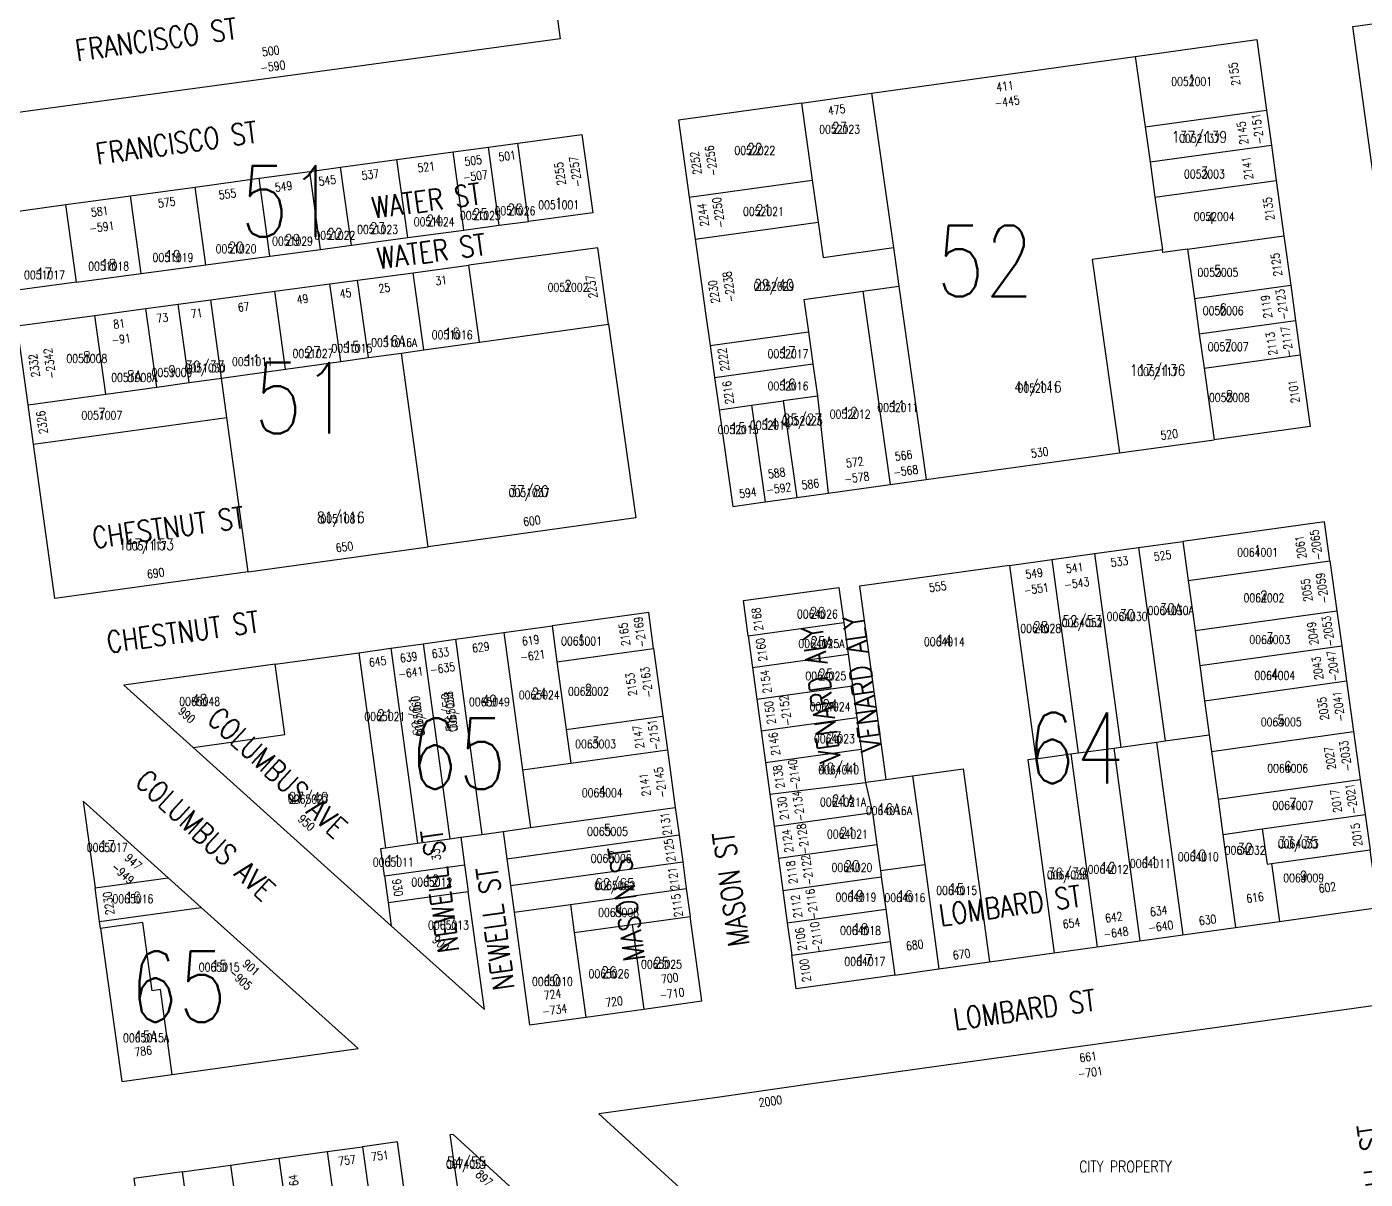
# Model space of a CAD drawing. Header units: feet. Extents: x 6006313 to 6012512, y 2119126 to 2122695.
# Drawn here: x 6008490 to 6009433, y 2120343 to 2121155 of the extents above; entities that cross this region are included whole.
import ezdxf
from ezdxf.enums import TextEntityAlignment as Align

# ---------------------------------------------------------------- set-up
doc = ezdxf.new("R2010")
doc.units = ezdxf.units.FT
doc.header["$LTSCALE"] = 100
doc.header["$MEASUREMENT"] = 0
for name, color, linetype in [('ADDRESS', 1, 'CONTINUOUS'), ('BLKLOT', 2, 'CONTINUOUS'), ('BLOCK_NUMBERS', 3, 'CONTINUOUS'), ('LOT_LINES', 4, 'CONTINUOUS'), ('LOT_NUMBERS', 7, 'CONTINUOUS'), ('ROW', 6, 'CONTINUOUS'), ('ST_NAME_IN_BLK', 7, 'CONTINUOUS'), ('ST_NAME_IN_ST', 6, 'CONTINUOUS')]:
    doc.layers.add(name, color=color, linetype=linetype)
doc.styles.add('ADDTXT', font='ROMANS.shx', dxfattribs={"width": 0.8, "height": 6})
doc.styles.add('BLKLOT', font='ROMANS.shx', dxfattribs={"width": 0.8, "height": 6})
doc.styles.add('BLOCK_NO', font='ROMANS.SHX', dxfattribs={"width": 0.8, "height": 50})
doc.styles.add('LOT_NO', font='ROMANS.shx', dxfattribs={"width": 0.8, "height": 8})
doc.styles.add('SI', font='ROMANS.shx', dxfattribs={"width": 0.8, "height": 15})

msp = doc.modelspace()

# ---------------------------------------------------------------- linework, layer by layer
at = {"layer": 'LOT_LINES'}
for points in [[(6009270.9, 2121133.55), (6009277.87, 2121084.07)], [(6009085.19, 2121107.66), (6009100.5, 2120998.97)], [(6009035.67, 2121100.76), (6009043.3, 2121046.59)], [(6009277.87, 2121084.07), (6009363.5, 2121095.91)], [(6009277.87, 2121084.07), (6009281.35, 2121059.31)], [(6008797.96, 2121011.34), (6008790.35, 2121066.42)], [(6008822.82, 2121014.68), (6008815.2, 2121069.8)], [(6008843.55, 2121017.47), (6008835.93, 2121072.62)], [(6009281.35, 2121059.31), (6009366.91, 2121071.14)], [(6008758.31, 2121006.02), (6008750.72, 2121061.02)], [(6009281.35, 2121059.31), (6009284.84, 2121034.55)], [(6008661.18, 2120992.98), (6008653.61, 2121047.8)], [(6008696.86, 2120997.77), (6008689.28, 2121052.65)], [(6008718.67, 2121000.7), (6008711.08, 2121055.62)], [(6008616.09, 2120986.92), (6008608.53, 2121041.66)], [(6008956.63, 2121034.6), (6009043.3, 2121046.59)], [(6009043.3, 2121046.59), (6009047.49, 2121016.88)], [(6009284.84, 2121034.55), (6009370.32, 2121046.37)], [(6008524.9, 2120974.68), (6008517.37, 2121029.25)], [(6008570.5, 2120980.8), (6008562.95, 2121035.45)], [(6009284.84, 2121034.55), (6009290.07, 2120997.42)], [(6008960.81, 2121004.89), (6009047.49, 2121016.88)], [(6009047.49, 2121016.88), (6009050.97, 2120992.12)], [(6009307.68, 2120997.84), (6009375.7, 2121007.24)], [(6009050.97, 2120992.12), (6009100.5, 2120998.97)], [(6009100.5, 2120998.97), (6009104.34, 2120971.74)], [(6009290.07, 2120997.42), (6009240.54, 2120990.57), (6009259.72, 2120854.42)], [(6009307.68, 2120997.84), (6009290.35, 2120995.44), (6009290.07, 2120997.42)], [(6009307.68, 2120997.84), (6009312.57, 2120963.18)], [(6008769.74, 2120926.91), (6008762.22, 2120981.32)], [(6008808.86, 2120932.35), (6008801.37, 2120986.58)], [(6008711.13, 2120918.77), (6008703.58, 2120973.45)], [(6008730.61, 2120921.48), (6008723.07, 2120976.07)], [(6009312.57, 2120963.18), (6009380.48, 2120972.57)], [(6008672.18, 2120913.36), (6008664.6, 2120968.21)], [(6009037.47, 2120962.5), (6009079.08, 2120968.25)], [(6009037.47, 2120962.5), (6009040.68, 2120939.72)], [(6009079.08, 2120968.25), (6009104.34, 2120971.74)], [(6009079.08, 2120968.25), (6009098.25, 2120832.09)], [(6009104.34, 2120971.74), (6009123.51, 2120835.58)], [(6009312.57, 2120963.18), (6009316.07, 2120938.27)], [(6008581.55, 2120900.77), (6008573.91, 2120956.04)], [(6008604.33, 2120903.93), (6008596.71, 2120959.1)], [(6008627.11, 2120907.1), (6008619.51, 2120962.16)], [(6008545.64, 2120895.78), (6008537.99, 2120951.21)], [(6008808.86, 2120932.35), (6008899.78, 2120944.98)], [(6009316.07, 2120938.27), (6009383.91, 2120947.65)], [(6008971.34, 2120930.13), (6009040.68, 2120939.72)], [(6009040.68, 2120939.72), (6009043.88, 2120917.03)], [(6009316.07, 2120938.27), (6009319.47, 2120914.16)], [(6008730.61, 2120921.48), (6008754.02, 2120924.73)], [(6008754.02, 2120924.73), (6008769.74, 2120926.91)], [(6008772.85, 2120788.31), (6008754.02, 2120924.73)], [(6008769.74, 2120926.91), (6008808.86, 2120932.35)], [(6008672.18, 2120913.36), (6008711.13, 2120918.77)], [(6008711.13, 2120918.77), (6008730.61, 2120921.48)], [(6008974.54, 2120907.44), (6009043.88, 2120917.03)], [(6009043.88, 2120917.03), (6009047.06, 2120894.42)], [(6009319.47, 2120914.16), (6009387.23, 2120923.53)], [(6008604.33, 2120903.93), (6008627.11, 2120907.1)], [(6008627.11, 2120907.1), (6008672.18, 2120913.36)], [(6008630.93, 2120879.39), (6008627.11, 2120907.1)], [(6009319.47, 2120914.16), (6009326.58, 2120863.66)], [(6008545.64, 2120895.78), (6008581.55, 2120900.77)], [(6008581.55, 2120900.77), (6008604.33, 2120903.93)], [(6008490.92, 2120888.18), (6008545.64, 2120895.78)], [(6008977.72, 2120884.83), (6009000.5, 2120887.98)], [(6009000.5, 2120887.98), (6009022.96, 2120891.08)], [(6009000.5, 2120887.98), (6009010.09, 2120819.9)], [(6009047.06, 2120894.42), (6009022.96, 2120891.08)], [(6009022.96, 2120891.08), (6009032.55, 2120823.01)], [(6009047.06, 2120894.42), (6009054.67, 2120826.06)], [(6008494.74, 2120860.47), (6008630.93, 2120879.39)], [(6008645.95, 2120770.68), (6008630.93, 2120879.39)], [(6009242.11, 2120783.46), (6009260.69, 2120647.22)], [(6009273.31, 2120787.77), (6009291.9, 2120651.53)], [(6009304.51, 2120792.08), (6009308.27, 2120764.51)], [(6009182.24, 2120775.18), (6009200.83, 2120638.94)], [(6009212.14, 2120779.31), (6009230.73, 2120643.07)], [(6009308.27, 2120764.51), (6009408.02, 2120778.42)], [(6009308.27, 2120764.51), (6009313.07, 2120729.34)], [(6009313.07, 2120729.34), (6009412.93, 2120743.26)], [(6008826.09, 2120727.88), (6008839.3, 2120631.09)], [(6008860.02, 2120732.59), (6008863.49, 2120707.13)], [(6008998.2, 2120725.55), (6009065.56, 2120734.87)], [(6009313.07, 2120729.34), (6009316.45, 2120704.57)], [(6008769.22, 2120719.98), (6008787.97, 2120582.59)], [(6008791.92, 2120723.13), (6008810.67, 2120585.73)], [(6009316.45, 2120704.57), (6009416.38, 2120718.5)], [(6008723.83, 2120713.67), (6008742.57, 2120576.3)], [(6008746.53, 2120716.82), (6008765.27, 2120579.44)], [(6008863.49, 2120707.13), (6008931.59, 2120716.56)], [(6009001.24, 2120703.26), (6009068.6, 2120712.57)], [(6008607.06, 2120646.96), (6008671.68, 2120655.94), (6008664.92, 2120705.48)], [(6008863.49, 2120707.13), (6008869.98, 2120659.57)], [(6009316.45, 2120704.57), (6009319.83, 2120679.8)], [(6009004.28, 2120680.97), (6009071.64, 2120690.28)], [(6009319.83, 2120679.8), (6009419.83, 2120693.74)], [(6009319.83, 2120679.8), (6009323.1, 2120655.85)], [(6008869.98, 2120659.57), (6008938.08, 2120669)], [(6009007.32, 2120658.67), (6009074.68, 2120667.99)], [(6008869.98, 2120659.57), (6008873.23, 2120635.79)], [(6009285.95, 2120650.71), (6009291.9, 2120651.53)], [(6009291.9, 2120651.53), (6009323.1, 2120655.85)], [(6009323.1, 2120655.85), (6009324.7, 2120644.13)], [(6009324.7, 2120644.13), (6009424.81, 2120658.08)], [(6008873.23, 2120635.79), (6008941.33, 2120645.22)], [(6009010.36, 2120636.38), (6009077.72, 2120645.69)], [(6009200.83, 2120638.94), (6009225.53, 2120642.35)], [(6009225.53, 2120642.35), (6009230.73, 2120643.07)], [(6009225.53, 2120642.35), (6009244.06, 2120506.51)], [(6009230.73, 2120643.07), (6009255.74, 2120646.53)], [(6009255.74, 2120646.53), (6009260.69, 2120647.22)], [(6009255.74, 2120646.53), (6009274.27, 2120510.72)], [(6009260.69, 2120647.22), (6009285.95, 2120650.71)], [(6009285.95, 2120650.71), (6009304.48, 2120514.93)], [(6009324.7, 2120644.13), (6009329.29, 2120610.44)], [(6008839.3, 2120631.09), (6008873.23, 2120635.79)], [(6009200.83, 2120638.94), (6009195.15, 2120638.15), (6009213.69, 2120502.27)], [(6008839.3, 2120631.09), (6008844.84, 2120590.46)], [(6009095.27, 2120624.34), (6009114.09, 2120626.95)], [(6009114.09, 2120626.95), (6009149.75, 2120631.88), (6009168.3, 2120495.95)], [(6009114.09, 2120626.95), (6009122.61, 2120564.53)], [(6009329.29, 2120610.44), (6009429.5, 2120624.41)], [(6009013.41, 2120614.09), (6009080.91, 2120622.36)], [(6009080.91, 2120622.36), (6009085.82, 2120601.13)], [(6008844.84, 2120590.46), (6008946.87, 2120604.6)], [(6009329.29, 2120610.44), (6009332.67, 2120585.67)], [(6009016.48, 2120591.54), (6009085.82, 2120601.13)], [(6009085.82, 2120601.13), (6009088.9, 2120578.59)], [(6009360.41, 2120589.54), (6009432.96, 2120599.65)], [(6008825.53, 2120587.79), (6008844.84, 2120590.46)], [(6008828.16, 2120568.47), (6008949.5, 2120585.28)], [(6009332.67, 2120585.67), (6009360.41, 2120589.54)], [(6009332.67, 2120585.67), (6009341.62, 2120520.1)], [(6009360.41, 2120589.54), (6009363.79, 2120564.76), (6009367, 2120565.21)], [(6008741.99, 2120556.53), (6008739.35, 2120575.85), (6008742.57, 2120576.3)], [(6008742.57, 2120576.3), (6008765.27, 2120579.44)], [(6008765.27, 2120579.44), (6008787.97, 2120582.59)], [(6008787.97, 2120582.59), (6008795.81, 2120583.67)], [(6009019.56, 2120569), (6009088.9, 2120578.59)], [(6009088.9, 2120578.59), (6009091.4, 2120560.21)], [(6008830.73, 2120549.64), (6008952.07, 2120566.45)], [(6009367, 2120565.21), (6009436.41, 2120574.89)], [(6008741.99, 2120556.53), (6008798.45, 2120564.35)], [(6009091.4, 2120560.21), (6009122.61, 2120564.53)], [(6009091.4, 2120560.21), (6009092.01, 2120555.8)], [(6009122.61, 2120564.53), (6009132.64, 2120490.98)], [(6009367, 2120565.21), (6009372.57, 2120524.42)], [(6008538.02, 2120547.96), (6008589.58, 2120555.1)], [(6008741.99, 2120556.53), (6008744.56, 2120537.7)], [(6008872.92, 2120536.3), (6008954.64, 2120547.62)], [(6009022.67, 2120546.21), (6009092.01, 2120555.8)], [(6009092.01, 2120555.8), (6009095.12, 2120533.01)], [(6008744.56, 2120537.7), (6008801.01, 2120545.53)], [(6008541.28, 2120524.36), (6008612.75, 2120534.26)], [(6008744.56, 2120537.7), (6008746.79, 2120521.34)], [(6008833.3, 2120530.82), (6008872.92, 2120536.3)], [(6008872.92, 2120536.3), (6008875.62, 2120516.49)], [(6009025.77, 2120523.43), (6009095.12, 2120533.01)], [(6009095.12, 2120533.01), (6009098.22, 2120510.22)], [(6008592.49, 2120416.69), (6008584.24, 2120476.44), (6008578.29, 2120475.62), (6008571.68, 2120523.53), (6008541.96, 2120519.41)], [(6008875.62, 2120516.49), (6008916.48, 2120522.15)], [(6008916.48, 2120522.15), (6008957.34, 2120527.81)], [(6008916.48, 2120522.15), (6008924.6, 2120462.7)], [(6008875.62, 2120516.49), (6008883.74, 2120457.04)], [(6009028.88, 2120500.64), (6009098.22, 2120510.22)], [(6009098.22, 2120510.22), (6009101.44, 2120486.63)], [(6008701.6, 2120362.27), (6008708.49, 2120313.25)], [(6008726.37, 2120365.7), (6008733.25, 2120316.68)], [(6008633.5, 2120352.84), (6008646.17, 2120262.66)], [(6008667.55, 2120357.56), (6008680.22, 2120267.37)], [(6008599.45, 2120348.12), (6008612.12, 2120257.94)]]:
    msp.add_lwpolyline(points, dxfattribs=at)
at = {"layer": 'ROW'}
for points in [[(6008828.51, 2121418.37), (6008865.77, 2121146.07), (6008463.03, 2121091.23), (6008424.71, 2121364.21)], [(6009451.84, 2120466.88), (6009043.14, 2120409.92), (6008974.83, 2120400.15), (6008893.03, 2120388.82), (6008988.37, 2120301.81), (6009068.02, 2120229.18), (6009158.08, 2120146.94), (6009490, 2120193.2)]]:
    msp.add_lwpolyline(points, close=True, dxfattribs=at)
for points in [[(6009701.71, 2120914.87), (6009461.85, 2120881.57), (6009424.25, 2121154.75), (6009833.96, 2121210.81), (6009852.95, 2121074.68)], [(6009270.9, 2121133.55), (6009356.67, 2121145.5), (6009363.5, 2121095.91)], [(6009085.19, 2121107.66), (6009270.9, 2121133.55)], [(6009035.67, 2121100.76), (6009085.19, 2121107.66)], [(6009035.67, 2121100.76), (6008949.01, 2121088.68), (6008956.63, 2121034.6)], [(6009363.5, 2121095.91), (6009366.91, 2121071.14)], [(6008835.93, 2121072.62), (6008880.94, 2121078.75), (6008888.72, 2121023.53), (6008843.55, 2121017.47)], [(6008750.72, 2121061.02), (6008790.35, 2121066.42)], [(6008790.35, 2121066.42), (6008815.2, 2121069.8)], [(6008815.2, 2121069.8), (6008835.93, 2121072.62)], [(6009366.91, 2121071.14), (6009370.32, 2121046.37)], [(6008711.08, 2121055.62), (6008750.72, 2121061.02)], [(6008608.53, 2121041.66), (6008653.61, 2121047.8)], [(6008653.61, 2121047.8), (6008689.28, 2121052.65)], [(6008689.28, 2121052.65), (6008711.08, 2121055.62)], [(6008562.95, 2121035.45), (6008608.53, 2121041.66)], [(6009370.32, 2121046.37), (6009375.7, 2121007.24)], [(6008524.9, 2120974.68), (6008479.81, 2120968.62), (6008472.29, 2121023.11), (6008517.37, 2121029.25)], [(6008517.37, 2121029.25), (6008562.95, 2121035.45)], [(6008956.63, 2121034.6), (6008960.81, 2121004.89)], [(6008758.31, 2121006.02), (6008797.96, 2121011.34)], [(6008797.96, 2121011.34), (6008822.82, 2121014.68)], [(6008822.82, 2121014.68), (6008843.55, 2121017.47)], [(6008696.86, 2120997.77), (6008718.67, 2121000.7)], [(6008718.67, 2121000.7), (6008758.31, 2121006.02)], [(6008960.81, 2121004.89), (6008964.3, 2120980.14)], [(6009375.7, 2121007.24), (6009380.48, 2120972.57)], [(6008616.09, 2120986.92), (6008661.18, 2120992.98)], [(6008661.18, 2120992.98), (6008696.86, 2120997.77)], [(6008899.78, 2120944.98), (6008892.2, 2120998.78), (6008801.37, 2120986.58)], [(6008570.5, 2120980.8), (6008616.09, 2120986.92)], [(6008723.07, 2120976.07), (6008762.22, 2120981.32)], [(6008762.22, 2120981.32), (6008801.37, 2120986.58)], [(6008524.9, 2120974.68), (6008570.5, 2120980.8)], [(6008664.6, 2120968.21), (6008703.58, 2120973.45)], [(6008703.58, 2120973.45), (6008723.07, 2120976.07)], [(6008964.3, 2120980.14), (6008968.13, 2120952.91)], [(6009380.48, 2120972.57), (6009383.91, 2120947.65)], [(6008619.51, 2120962.16), (6008664.6, 2120968.21)], [(6008537.99, 2120951.21), (6008573.91, 2120956.04)], [(6008573.91, 2120956.04), (6008596.71, 2120959.1)], [(6008596.71, 2120959.1), (6008619.51, 2120962.16)], [(6008490.92, 2120888.18), (6008483.23, 2120943.86), (6008537.99, 2120951.21)], [(6008899.78, 2120944.98), (6008918.99, 2120808.62), (6008772.85, 2120788.31)], [(6008968.13, 2120952.91), (6008971.34, 2120930.13)], [(6009383.91, 2120947.65), (6009387.23, 2120923.53)], [(6008971.34, 2120930.13), (6008974.54, 2120907.44)], [(6009387.23, 2120923.53), (6009394.18, 2120873.01), (6009326.58, 2120863.66)], [(6008974.54, 2120907.44), (6008977.72, 2120884.83)], [(6008494.74, 2120860.47), (6008490.92, 2120888.18)], [(6008977.72, 2120884.83), (6008987.31, 2120816.75), (6009010.09, 2120819.9)], [(6008645.95, 2120770.68), (6008509.75, 2120751.76), (6008494.74, 2120860.47)], [(6009259.72, 2120854.42), (6009326.58, 2120863.66)], [(6009123.51, 2120835.58), (6009259.72, 2120854.42)], [(6009054.67, 2120826.06), (6009098.25, 2120832.09)], [(6009098.25, 2120832.09), (6009123.51, 2120835.58)], [(6009010.09, 2120819.9), (6009032.55, 2120823.01)], [(6009032.55, 2120823.01), (6009054.67, 2120826.06)], [(6009408.02, 2120778.42), (6009404.19, 2120805.87), (6009304.51, 2120792.08)], [(6008645.95, 2120770.68), (6008772.85, 2120788.31)], [(6009212.14, 2120779.31), (6009242.11, 2120783.46)], [(6009242.11, 2120783.46), (6009273.31, 2120787.77)], [(6009273.31, 2120787.77), (6009304.51, 2120792.08)], [(6009182.24, 2120775.18), (6009076.68, 2120760.58), (6009095.27, 2120624.34)], [(6009182.24, 2120775.18), (6009212.14, 2120779.31)], [(6009408.02, 2120778.42), (6009412.93, 2120743.26)], [(6008998.2, 2120725.55), (6008994.82, 2120750.32), (6009062.18, 2120759.64), (6009065.56, 2120734.87)], [(6008931.59, 2120716.56), (6008928.11, 2120742.05), (6008860.02, 2120732.59)], [(6009412.93, 2120743.26), (6009416.38, 2120718.5)], [(6008791.92, 2120723.13), (6008826.09, 2120727.88)], [(6008826.09, 2120727.88), (6008860.02, 2120732.59)], [(6009065.56, 2120734.87), (6009068.6, 2120712.57)], [(6008746.53, 2120716.82), (6008769.22, 2120719.98)], [(6008769.22, 2120719.98), (6008791.92, 2120723.13)], [(6008998.2, 2120725.55), (6009001.24, 2120703.26)], [(6009416.38, 2120718.5), (6009419.83, 2120693.74)], [(6008664.92, 2120705.48), (6008723.83, 2120713.67)], [(6008723.83, 2120713.67), (6008746.53, 2120716.82)], [(6008931.59, 2120716.56), (6008938.08, 2120669)], [(6009068.6, 2120712.57), (6009071.64, 2120690.28)], [(6008664.92, 2120705.48), (6008558.42, 2120690.69), (6008607.06, 2120646.96)], [(6009001.24, 2120703.26), (6009004.28, 2120680.97)], [(6009071.64, 2120690.28), (6009074.68, 2120667.99)], [(6009419.83, 2120693.74), (6009424.81, 2120658.08)], [(6009004.28, 2120680.97), (6009007.32, 2120658.67)], [(6008938.08, 2120669), (6008941.33, 2120645.22)], [(6009074.68, 2120667.99), (6009077.72, 2120645.69)], [(6009007.32, 2120658.67), (6009010.36, 2120636.38)], [(6009424.81, 2120658.08), (6009429.5, 2120624.41)], [(6008607.06, 2120646.96), (6008746.79, 2120521.34)], [(6008941.33, 2120645.22), (6008946.87, 2120604.6)], [(6009077.72, 2120645.69), (6009080.91, 2120622.36)], [(6009010.36, 2120636.38), (6009013.41, 2120614.09)], [(6009080.91, 2120622.36), (6009082.89, 2120622.63), (6009095.27, 2120624.34)], [(6009429.5, 2120624.41), (6009432.96, 2120599.65)], [(6009013.41, 2120614.09), (6009016.48, 2120591.54)], [(6008589.58, 2120555.1), (6008529.58, 2120609.04), (6008538.02, 2120547.96)], [(6008946.87, 2120604.6), (6008949.5, 2120585.28)], [(6009432.96, 2120599.65), (6009436.41, 2120574.89)], [(6008795.81, 2120583.67), (6008810.67, 2120585.73)], [(6008810.67, 2120585.73), (6008825.53, 2120587.79)], [(6008825.53, 2120587.79), (6008828.16, 2120568.47)], [(6008949.5, 2120585.28), (6008952.07, 2120566.45)], [(6009016.48, 2120591.54), (6009019.56, 2120569)], [(6008795.81, 2120583.67), (6008798.45, 2120564.35)], [(6008828.16, 2120568.47), (6008830.73, 2120549.64)], [(6008952.07, 2120566.45), (6008954.64, 2120547.62)], [(6009019.56, 2120569), (6009022.67, 2120546.21)], [(6009372.57, 2120524.42), (6009442.1, 2120534.11), (6009436.41, 2120574.89)], [(6008798.45, 2120564.35), (6008801.01, 2120545.53)], [(6008541.28, 2120524.36), (6008538.02, 2120547.96)], [(6008589.58, 2120555.1), (6008612.75, 2120534.26)], [(6008830.73, 2120549.64), (6008833.3, 2120530.82)], [(6008954.64, 2120547.62), (6008957.34, 2120527.81)], [(6008746.79, 2120521.34), (6008812.36, 2120462.39), (6008801.01, 2120545.53)], [(6009022.67, 2120546.21), (6009025.77, 2120523.43)], [(6008592.49, 2120416.69), (6008723.36, 2120434.82), (6008612.75, 2120534.26)], [(6008833.3, 2120530.82), (6008844.11, 2120451.55), (6008883.74, 2120457.04)], [(6008541.96, 2120519.41), (6008541.28, 2120524.36)], [(6008541.96, 2120519.41), (6008556.83, 2120411.75), (6008592.49, 2120416.69)], [(6008924.6, 2120462.7), (6008965.46, 2120468.36), (6008957.34, 2120527.81)], [(6009025.77, 2120523.43), (6009028.88, 2120500.64)], [(6009304.48, 2120514.93), (6009341.62, 2120520.1)], [(6009341.62, 2120520.1), (6009372.57, 2120524.42)], [(6009244.06, 2120506.51), (6009274.27, 2120510.72)], [(6009274.27, 2120510.72), (6009304.48, 2120514.93)], [(6009101.44, 2120486.63), (6009032.11, 2120476.97), (6009028.88, 2120500.64)], [(6009168.3, 2120495.95), (6009213.69, 2120502.27)], [(6009213.69, 2120502.27), (6009244.06, 2120506.51)], [(6009101.44, 2120486.63), (6009132.64, 2120490.98)], [(6009132.64, 2120490.98), (6009168.3, 2120495.95)], [(6008883.74, 2120457.04), (6008924.6, 2120462.7)], [(6008758.01, 2120320.11), (6008751.13, 2120369.13), (6008726.37, 2120365.7)], [(6008795.27, 2120324.49), (6008788.28, 2120374.28), (6008790.02, 2120374.52), (6008838.37, 2120330.4)], [(6008667.55, 2120357.56), (6008701.6, 2120362.27)], [(6008701.6, 2120362.27), (6008726.37, 2120365.7)], [(6008599.45, 2120348.12), (6008633.5, 2120352.84)], [(6008633.5, 2120352.84), (6008667.55, 2120357.56)], [(6008599.45, 2120348.12), (6008565.4, 2120343.41), (6008580.12, 2120238.6)]]:
    msp.add_lwpolyline(points, dxfattribs=at)

# ---------------------------------------------------------------- texts
at = {"layer": 'ADDRESS', "style": 'ADDTXT', "width": 0.8}
for s, rotation, p in [('500', 7.75415, (6008662.24, 2121134.5)), ('-590', 7.75415, (6008663.72, 2121123.6)), ('2155', 97.83658, (6009343.8, 2121121.67)), ('411', 7.93537, (6009179.56, 2121109.71)), ('-445', 7.93537, (6009181.08, 2121098.82)), ('475', 7.93537, (6009060.96, 2121093.18)), ('2145', 97.83658, (6009349.52, 2121080.13)), ('-2151', 97.83658, (6009360.23, 2121082.97)), ('501', 7.75415, (6008828.81, 2121060.55)), ('2252', 98.01709, (6008964.3, 2121058.99)), ('-2256', 98.01709, (6008975.19, 2121060.52)), ('521', 7.75415, (6008771.83, 2121052.79)), ('505', 7.75415, (6008804.86, 2121057.29)), ('2255', 98.01709, (6008868.64, 2121051.37)), ('-2257', 98.01709, (6008879.53, 2121052.91)), ('2141', 97.83658, (6009352.93, 2121055.37)), ('545', 7.75415, (6008702.12, 2121043.3)), ('537', 7.75415, (6008732.39, 2121047.42)), ('-507', 7.75415, (6008806.34, 2121046.39)), ('555', 7.75415, (6008631.73, 2121033.72)), ('549', 7.75415, (6008671.26, 2121039.1)), ('575', 7.75415, (6008588.93, 2121027.89)), ('2244', 98.01709, (6008969.45, 2121022.45)), ('-2250', 98.01709, (6008980.34, 2121023.99)), ('2135', 97.83658, (6009367.98, 2121026.71)), ('581', 7.75415, (6008541.71, 2121021.46)), ('-591', 7.75415, (6008543.19, 2121010.56)), ('2125', 97.83658, (6009373.39, 2120987.4)), ('-2238', 98.01709, (6008987.67, 2120971.81)), ('25', 7.64819, (6008742.3, 2120967.55)), ('31', 7.64819, (6008782.34, 2120972.92)), ('2237', 98.01709, (6008890.93, 2120971.96)), ('2230', 98.01709, (6008977.07, 2120968.29)), ('49', 7.64819, (6008684.6, 2120959.8)), ('45', 7.64819, (6008714.88, 2120963.87)), ('2119', 97.83658, (6009366.36, 2120957.82)), ('-2123', 97.83658, (6009377.25, 2120959.32)), ('71', 7.64819, (6008610.04, 2120949.79)), ('67', 7.64819, (6008643.12, 2120954.23)), ('81', 7.64819, (6008555.43, 2120942.45)), ('73', 7.64819, (6008585.86, 2120946.54)), ('-91', 7.64819, (6008556.9, 2120931.55)), ('2113', 97.83658, (6009369.95, 2120931.71)), ('-2117', 97.83658, (6009380.85, 2120933.21)), ('-2342', 97.64819, (6008509.04, 2120917.77)), ('2222', 98.01709, (6008983.8, 2120920.52)), ('2332', 97.64819, (6008498.14, 2120916.31)), ('2216', 98.01709, (6008987.07, 2120897.28)), ('2101', 97.83658, (6009385.69, 2120898.04)), ('2326', 97.86212, (6008503.66, 2120876.28)), ('520', 7.87214, (6009295.3, 2120864.38)), ('572', 7.87214, (6009073.69, 2120844.85)), ('566', 7.87214, (6009108.09, 2120849.6)), ('530', 7.87214, (6009204.02, 2120851.76)), ('588', 7.87214, (6009018.69, 2120837.24)), ('-578', 7.87214, (6009075.19, 2120833.95)), ('-568', 7.87214, (6009109.6, 2120838.71)), ('-592', 7.87214, (6009020.2, 2120826.35)), ('586', 7.87214, (6009042.44, 2120829.42)), ('594', 7.87214, (6008998.41, 2120823.33)), ('600', 7.90889, (6008846.21, 2120803.55)), ('2061', 97.94047, (6009390.47, 2120788.42)), ('-2065', 97.94047, (6009401.37, 2120789.94)), ('650', 7.90889, (6008714.18, 2120785.21)), ('525', 7.87214, (6009290.61, 2120779.06)), ('541', 7.87214, (6009228.63, 2120770.49)), ('533', 7.87214, (6009260.19, 2120774.85)), ('690', 7.90889, (6008581.15, 2120766.73)), ('549', 7.87214, (6009200.09, 2120766.54)), ('-543', 7.87214, (6009230.14, 2120759.59)), ('2055', 97.94047, (6009394.7, 2120758.12)), ('-2059', 97.94047, (6009405.59, 2120759.64)), ('555', 7.87214, (6009132.2, 2120757.15)), ('-551', 7.87214, (6009201.6, 2120755.64)), ('-2169', 97.76915, (6008924.91, 2120728.56)), ('2168', 97.76915, (6009007.66, 2120737.6)), ('-2053', 97.94047, (6009409.84, 2120729.16)), ('2165', 97.76915, (6008914.01, 2120727.07)), ('2049', 97.94047, (6009398.95, 2120727.64)), ('633', 7.90889, (6008781.76, 2120710.61)), ('629', 7.90889, (6008810.22, 2120714.57)), ('619', 7.90889, (6008845.35, 2120719.45)), ('2160', 97.76915, (6009010.58, 2120716.16)), ('645', 7.90889, (6008737.55, 2120704.47)), ('639', 7.90889, (6008759.39, 2120707.5)), ('-621', 7.90889, (6008846.87, 2120708.55)), ('2043', 97.94047, (6009402.37, 2120703.12)), ('-2047', 97.94047, (6009413.26, 2120704.64)), ('-641', 7.90889, (6008760.9, 2120696.61)), ('-635', 7.90889, (6008783.27, 2120699.72)), ('2153', 97.76915, (6008918.84, 2120691.68)), ('-2163', 97.76915, (6008929.74, 2120693.17)), ('2154', 97.76915, (6009013.66, 2120693.63)), ('-2152', 97.76915, (6009027.53, 2120673.3)), ('2035', 97.94047, (6009406.33, 2120674.72)), ('-2041', 97.94047, (6009417.23, 2120676.24)), ('990', 318.04216, (6008600.62, 2120667.54)), ('2150', 97.76915, (6009016.63, 2120671.81)), ('2147', 97.76915, (6008923.87, 2120654.76)), ('-2151', 97.76915, (6008934.77, 2120656.25)), ('2146', 97.76915, (6009019.63, 2120649.82)), ('-2033', 97.94047, (6009422.1, 2120641.32)), ('2027', 97.94047, (6009411.2, 2120639.8)), ('-2145', 97.76915, (6008939.35, 2120622.67)), ('2138', 97.76915, (6009022.78, 2120626.72)), ('-2140', 97.76915, (6009033.68, 2120628.21)), ('2141', 97.76915, (6008928.46, 2120621.19)), ('-2134', 97.76915, (6009036.72, 2120605.97)), ('2017', 97.94047, (6009415.42, 2120609.59)), ('-2021', 97.94047, (6009426.31, 2120611.11)), ('2130', 97.76915, (6009025.82, 2120604.49)), ('950', 318.04216, (6008685.01, 2120591.67)), ('2131', 97.76915, (6008943.33, 2120593.54)), ('2124', 97.76915, (6009028.97, 2120581.4)), ('-2128', 97.76915, (6009039.87, 2120582.89)), ('2015', 97.94047, (6009429.83, 2120585.84)), ('2125', 97.76915, (6008945.87, 2120574.89)), ('947', 318.04216, (6008562.99, 2120564.22)), ('33', 97.76915, (6008781.26, 2120571.95)), ('2118', 97.76915, (6009031.97, 2120559.41)), ('-2122', 97.76915, (6009042.87, 2120560.9)), ('-949', 318.04216, (6008555.63, 2120556.04)), ('2121', 97.76915, (6008948.6, 2120554.89)), ('930', 277.76915, (6008748.23, 2120547.79)), ('602', 7.93404, (6009406.67, 2120545.32)), ('2230', 97.86212, (6008550.56, 2120537.56)), ('2115', 97.76915, (6008951.17, 2120536.07)), ('2112', 97.76915, (6009035.24, 2120535.44)), ('-2116', 97.76915, (6009046.14, 2120536.92)), ('616', 7.93404, (6009355.71, 2120538.22)), ('642', 7.93404, (6009256.25, 2120524.36)), ('634', 7.93404, (6009287.83, 2120528.76)), ('630', 7.93404, (6009322.3, 2120522.46)), ('2106', 97.76915, (6009038.4, 2120512.27)), ('-2110', 97.76915, (6009049.3, 2120513.75)), ('654', 7.93404, (6009226.38, 2120520.2)), ('-648', 7.93404, (6009257.77, 2120513.46)), ('-640', 7.93404, (6009289.35, 2120517.87)), ('900', 318.04216, (6008779.67, 2120506.57)), ('680', 7.93404, (6009115.97, 2120504.81)), ('670', 7.93404, (6009148.99, 2120498.3)), ('901', 318.04216, (6008645.92, 2120489.65)), ('2100', 97.76915, (6009041.4, 2120490.28)), ('-905', 318.04216, (6008638.57, 2120481.47)), ('700', 7.88642, (6008943.38, 2120481.45)), ('724', 7.88642, (6008860.74, 2120470.01)), ('-710', 7.88642, (6008944.89, 2120470.56)), ('-734', 7.88642, (6008862.25, 2120459.11)), ('720', 7.88642, (6008904.16, 2120464.92)), ('786', 7.88642, (6008572.33, 2120430.06)), ('661', 7.88642, (6009238.13, 2120425.99)), ('-701', 7.88642, (6009239.65, 2120415.09)), ('2000', 7.88642, (6009014.3, 2120394.79)), ('757', 7.88642, (6008716.01, 2120353.16)), ('751', 7.88642, (6008739.22, 2120356.38)), ('2164', 97.88642, (6008681.35, 2120338.44)), ('897', 317.6155, (6008810.15, 2120341.26))]:
    msp.add_text(s, height=6, rotation=rotation, dxfattribs=at).set_placement(p, align=Align.CENTER)
at = {"layer": 'BLKLOT', "style": 'BLKLOT', "width": 0.8}
for s, p in [('0052001', (6009310.68, 2121113)), ('0052023', (6009062.63, 2121079.28)), ('0052137', (6009316.19, 2121072.96)), ('0052022', (6009002.92, 2121064.44)), ('0052003', (6009319.65, 2121047.77)), ('0051001', (6008864.69, 2121026.08)), ('0051024', (6008776.99, 2121014.14)), ('0051025', (6008809.51, 2121018.56)), ('0051026', (6008833.9, 2121021.89)), ('0052021', (6009008.97, 2121021.44)), ('0052004', (6009326.55, 2121017.82)), ('0051022', (6008707.02, 2121004.61)), ('0051023', (6008737.11, 2121008.71)), ('0051020', (6008637.4, 2120995.13)), ('0051029', (6008677.17, 2121000.54)), ('0051019', (6008592.95, 2120989.08)), ('0051017', (6008502.39, 2120976.74)), ('0051018', (6008547.61, 2120982.9)), ('0052005', (6009329.18, 2120978.55)), ('0051002', (6008871.29, 2120968.02)), ('0052029', (6009016.4, 2120968.71)), ('0052006', (6009332.9, 2120951.52)), ('0051016A', (6008748.83, 2120929.08)), ('0051016', (6008789.62, 2120934.55)), ('0051027', (6008691.57, 2120921.39)), ('0051015', (6008718.97, 2120925.07)), ('0052017', (6009026.27, 2120921.23)), ('0052007', (6009336.4, 2120926.14)), ('0051008', (6008532.25, 2120917.86)), ('0051030', (6008615.56, 2120911.18)), ('0051011', (6008648.92, 2120915.66)), ('0051008A', (6008565.66, 2120904.48)), ('0051009', (6008592.27, 2120908.05)), ('0052117', (6009286.68, 2120908.62)), ('0052016', (6009026.29, 2120898.52)), ('0052041', (6009202.36, 2120896.96)), ('0052011', (6009103.58, 2120883.3)), ('0052008', (6009337.25, 2120890.39)), ('0051007', (6008542.81, 2120877.87)), ('0052025', (6009036.37, 2120874.01)), ('0052012', (6009070.06, 2120878.67)), ('0052015', (6008991.09, 2120867.75)), ('0052014', (6009013.82, 2120870.89)), ('0051037', (6008843.78, 2120823.41)), ('0051081', (6008711.22, 2120804.99)), ('0051117', (6008574.13, 2120785.95)), ('0064001', (6009357.13, 2120781.37)), ('0064002', (6009361.6, 2120749.27)), ('0064030A', (6009295.9, 2120740.42)), ('0064026', (6009046.98, 2120737.84)), ('0064052', (6009233.47, 2120731.79)), ('0064030', (6009265.17, 2120736.17)), ('0064028', (6009204.35, 2120727.76)), ('0065001', (6008880.82, 2120718.83)), ('0064025A', (6009049.82, 2120717.02)), ('0064014', (6009136.42, 2120718.37)), ('0064003', (6009365.71, 2120719.84)), ('0064025', (6009052.92, 2120694.31)), ('0064004', (6009369.23, 2120694.59)), ('0065002', (6008885.65, 2120683.42)), ('0065048', (6008611.76, 2120676.36)), ('0065049', (6008815.91, 2120675.98)), ('0065024', (6008851, 2120680.86)), ('0065021', (6008742.2, 2120665.74)), ('0064024', (6009055.89, 2120672.6)), ('0064005', (6009373.8, 2120661.86)), ('0065003', (6008890.71, 2120646.36)), ('0064023', (6009058.97, 2120650)), ('0064040', (6009061.95, 2120628.18)), ('0064006', (6009378.34, 2120629.25)), ('0065004', (6008895.4, 2120611.96)), ('0065027', (6008688.37, 2120607.48)), ('0064021A', (6009065.05, 2120605.46)), ('0064016A', (6009097.36, 2120599.4)), ('0064007', (6009381.99, 2120603.11)), ('0065005', (6008899.11, 2120584.79)), ('0064021', (6009068.13, 2120582.87)), ('0065017', (6008546.63, 2120573.49)), ('0064032', (6009348.35, 2120571.52)), ('0064033', (6009385.76, 2120576.07)), ('0065011', (6008748.15, 2120563.15)), ('0065006', (6008901.7, 2120565.76)), ('0064011', (6009281.55, 2120562.21)), ('0064010', (6009315.33, 2120566.92)), ('0064020', (6009071.33, 2120559.38)), ('0064036', (6009223.08, 2120554.07)), ('0064012', (6009251.79, 2120558.07)), ('0064009', (6009389.6, 2120552.03)), ('0065012', (6008775.29, 2120549.11)), ('0065062', (6008904.3, 2120546.72)), ('0064015', (6009145.08, 2120543.2)), ('0065016', (6008564.73, 2120537.3)), ('0064019', (6009074.19, 2120538.44)), ('0064016', (6009108.65, 2120538.12)), ('0065008', (6008906.9, 2120527.68)), ('0065013', (6008787.05, 2120518.75)), ('0064018', (6009077.39, 2120514.96)), ('0065015', (6008625.53, 2120489.16)), ('0065025', (6008937.11, 2120491.2)), ('0064017', (6009080.37, 2120493.13)), ('0065010', (6008860.27, 2120479.03)), ('0065026', (6008900.14, 2120484.55)), ('0065015A', (6008574, 2120439.37)), ('0074054', (6008799.68, 2120350.48))]:
    msp.add_text(s, height=6, dxfattribs=at).set_placement(p, align=Align.CENTER)
for s, p in [('0065060', (6008768.45, 2120669.39)), ('0065058', (6008791.65, 2120672.61))]:
    msp.add_text(s, height=6, rotation=97.90889, dxfattribs=at).set_placement(p, align=Align.CENTER)
at = {"layer": 'BLOCK_NUMBERS', "style": 'BLOCK_NO', "width": 0.8}
for s, p in [('51', (6008674.58, 2121006.59)), ('52', (6009164.96, 2120964.49)), ('51', (6008684.23, 2120868.05)), ('64', (6009228.79, 2120621.55)), ('65', (6008793.92, 2120617.57)), ('65', (6008596.74, 2120453.56))]:
    msp.add_text(s, height=50, dxfattribs=at).set_placement(p, align=Align.CENTER)
at = {"layer": 'LOT_NUMBERS', "style": 'LOT_NO', "width": 0.8}
for s, p in [('1', (6009310.68, 2121113)), ('23', (6009062.63, 2121079.28)), ('137/139', (6009316.19, 2121072.96)), ('22', (6009002.92, 2121064.44)), ('3', (6009319.65, 2121047.77)), ('26', (6008833.9, 2121021.89)), ('1', (6008864.69, 2121026.08)), ('21', (6009008.97, 2121021.44)), ('24', (6008776.99, 2121014.14)), ('25', (6008809.51, 2121018.56)), ('4', (6009324.06, 2121015.73)), ('22', (6008707.02, 2121004.61)), ('23', (6008737.11, 2121008.71)), ('20', (6008637.4, 2120995.13)), ('29', (6008677.17, 2121000.54)), ('18', (6008547.61, 2120982.9)), ('19', (6008592.95, 2120989.08)), ('17', (6008502.39, 2120976.74)), ('5', (6009329.18, 2120978.55)), ('2', (6008871.29, 2120968.02)), ('29/40', (6009016.4, 2120968.71)), ('6', (6009332.9, 2120951.52)), ('16A', (6008748.83, 2120929.08)), ('16', (6008789.62, 2120934.55)), ('8', (6008532.25, 2120917.86)), ('27', (6008691.57, 2120921.39)), ('15', (6008718.97, 2120925.07)), ('17', (6009026.27, 2120921.23)), ('7', (6009336.4, 2120926.14)), ('9', (6008592.27, 2120908.05)), ('30/33', (6008615.56, 2120911.18)), ('11', (6008648.92, 2120915.66)), ('117/136', (6009286.68, 2120908.62)), ('8A', (6008565.66, 2120904.48)), ('16', (6009026.29, 2120898.52)), ('41/116', (6009202.36, 2120896.96)), ('8', (6009337.25, 2120890.39)), ('11', (6009103.58, 2120883.3)), ('7', (6008542.81, 2120877.87)), ('14', (6009013.82, 2120870.89)), ('25/27', (6009036.37, 2120874.01)), ('12', (6009070.06, 2120878.67)), ('15', (6008991.09, 2120867.75)), ('37/80', (6008843.78, 2120823.41)), ('81/116', (6008711.22, 2120804.99)), ('117/153', (6008574.13, 2120785.95)), ('1', (6009357.13, 2120781.37)), ('2', (6009361.6, 2120749.27)), ('26', (6009046.98, 2120737.84)), ('30A', (6009295.9, 2120740.42)), ('52/53', (6009233.47, 2120731.79)), ('30', (6009265.17, 2120736.17)), ('1', (6008880.82, 2120718.83)), ('28', (6009204.35, 2120727.76)), ('3', (6009365.71, 2120719.84)), ('25A', (6009049.82, 2120717.02)), ('14', (6009136.42, 2120718.37)), ('25', (6009052.92, 2120694.31)), ('4', (6009369.23, 2120694.59)), ('2', (6008885.65, 2120683.42)), ('48', (6008611.76, 2120676.36)), ('49', (6008815.91, 2120675.98)), ('24', (6008851, 2120680.86)), ('24', (6009055.89, 2120672.6)), ('21', (6008742.2, 2120665.74)), ('5', (6009373.8, 2120661.86)), ('3', (6008890.71, 2120646.36)), ('23', (6009058.97, 2120650)), ('40/41', (6009061.95, 2120628.18)), ('6', (6009378.34, 2120629.25)), ('27/46', (6008688.37, 2120607.48)), ('4', (6008895.4, 2120611.96)), ('21A', (6009065.05, 2120605.46)), ('16A', (6009097.36, 2120599.4)), ('7', (6009381.99, 2120603.11)), ('5', (6008899.11, 2120584.79)), ('21', (6009068.13, 2120582.87)), ('33/35', (6009385.76, 2120576.07)), ('17', (6008546.63, 2120573.49)), ('32', (6009348.35, 2120571.52)), ('11', (6008748.15, 2120563.15)), ('6', (6008901.7, 2120565.76)), ('20', (6009071.33, 2120559.38)), ('11', (6009281.55, 2120562.21)), ('10', (6009315.33, 2120566.92)), ('12', (6008775.29, 2120549.11)), ('36/39', (6009223.08, 2120554.07)), ('12', (6009251.79, 2120558.07)), ('9', (6009389.6, 2120552.03)), ('62/65', (6008904.3, 2120546.72)), ('15', (6009145.08, 2120543.2)), ('16', (6008564.73, 2120537.3)), ('19', (6009074.19, 2120538.44)), ('16', (6009108.65, 2120538.12)), ('8', (6008906.9, 2120527.68)), ('13', (6008787.05, 2120518.75)), ('18', (6009077.39, 2120514.96)), ('17', (6009080.37, 2120493.13)), ('15', (6008625.53, 2120489.16)), ('26', (6008900.14, 2120484.55)), ('25', (6008937.11, 2120491.2)), ('10', (6008860.27, 2120479.03)), ('15A', (6008574, 2120439.37)), ('54/55', (6008799.68, 2120350.48)), ('CITY PROPERTY', (6009264.06, 2120347.7))]:
    msp.add_text(s, height=8, dxfattribs=at).set_placement(p, align=Align.CENTER)
for s, p in [('60/61', (6008768.45, 2120669.39)), ('58/59', (6008791.65, 2120672.61))]:
    msp.add_text(s, height=8, rotation=97.90889, dxfattribs=at).set_placement(p, align=Align.CENTER)
at = {"layer": 'ST_NAME_IN_BLK', "style": 'SI', "width": 0.8}
for s, rotation, p in [('FRANCISCO ST ', 7.93537, (6008586.11, 2121138.7)), ('WATER ST', 7.64819, (6008772.32, 2121024.6)), ('CHESTNUT ST', 7.9033, (6008590.66, 2120794.4)), ('VENARD ALY', 97.76915, (6009057.02, 2120685.25)), ('COLUMBUS AVE', 317.32866, (6008661.42, 2120623.74)), ('NEWELL ST', 97.99244, (6008788.6, 2120546.89)), ('MASON ST', 97.89234, (6008920.01, 2120537.91)), ('LOMBARD ST', 7.93404, (6009183.67, 2120528.14)), ('POWELL ST', 97.89234, (6009448.36, 2120338.82))]:
    msp.add_text(s, height=15, rotation=rotation, dxfattribs=at).set_placement(p, align=Align.CENTER)
at = {"layer": 'ST_NAME_IN_ST', "style": 'SI', "width": 0.8}
for s, rotation, p in [('FRANCISCO ST', 7.93537, (6008596.35, 2121065.29)), ('WATER ST', 7.64819, (6008775.93, 2120988.91)), ('CHESTNUT ST', 7.9033, (6008600.86, 2120720.89)), ('VENARD ALY', 97.76915, (6009085.91, 2120692.96)), ('COLUMBUS AVE', 317.32866, (6008610.6, 2120579.67)), ('MASON ST', 97.89234, (6008993.68, 2120548.13)), ('NEWELL ST', 97.99244, (6008827.61, 2120520.41)), ('LOMBARD ST', 7.93404, (6009193.88, 2120454.88))]:
    msp.add_text(s, height=15, rotation=rotation, dxfattribs=at).set_placement(p, align=Align.CENTER)

doc.saveas('drawing.dxf')
